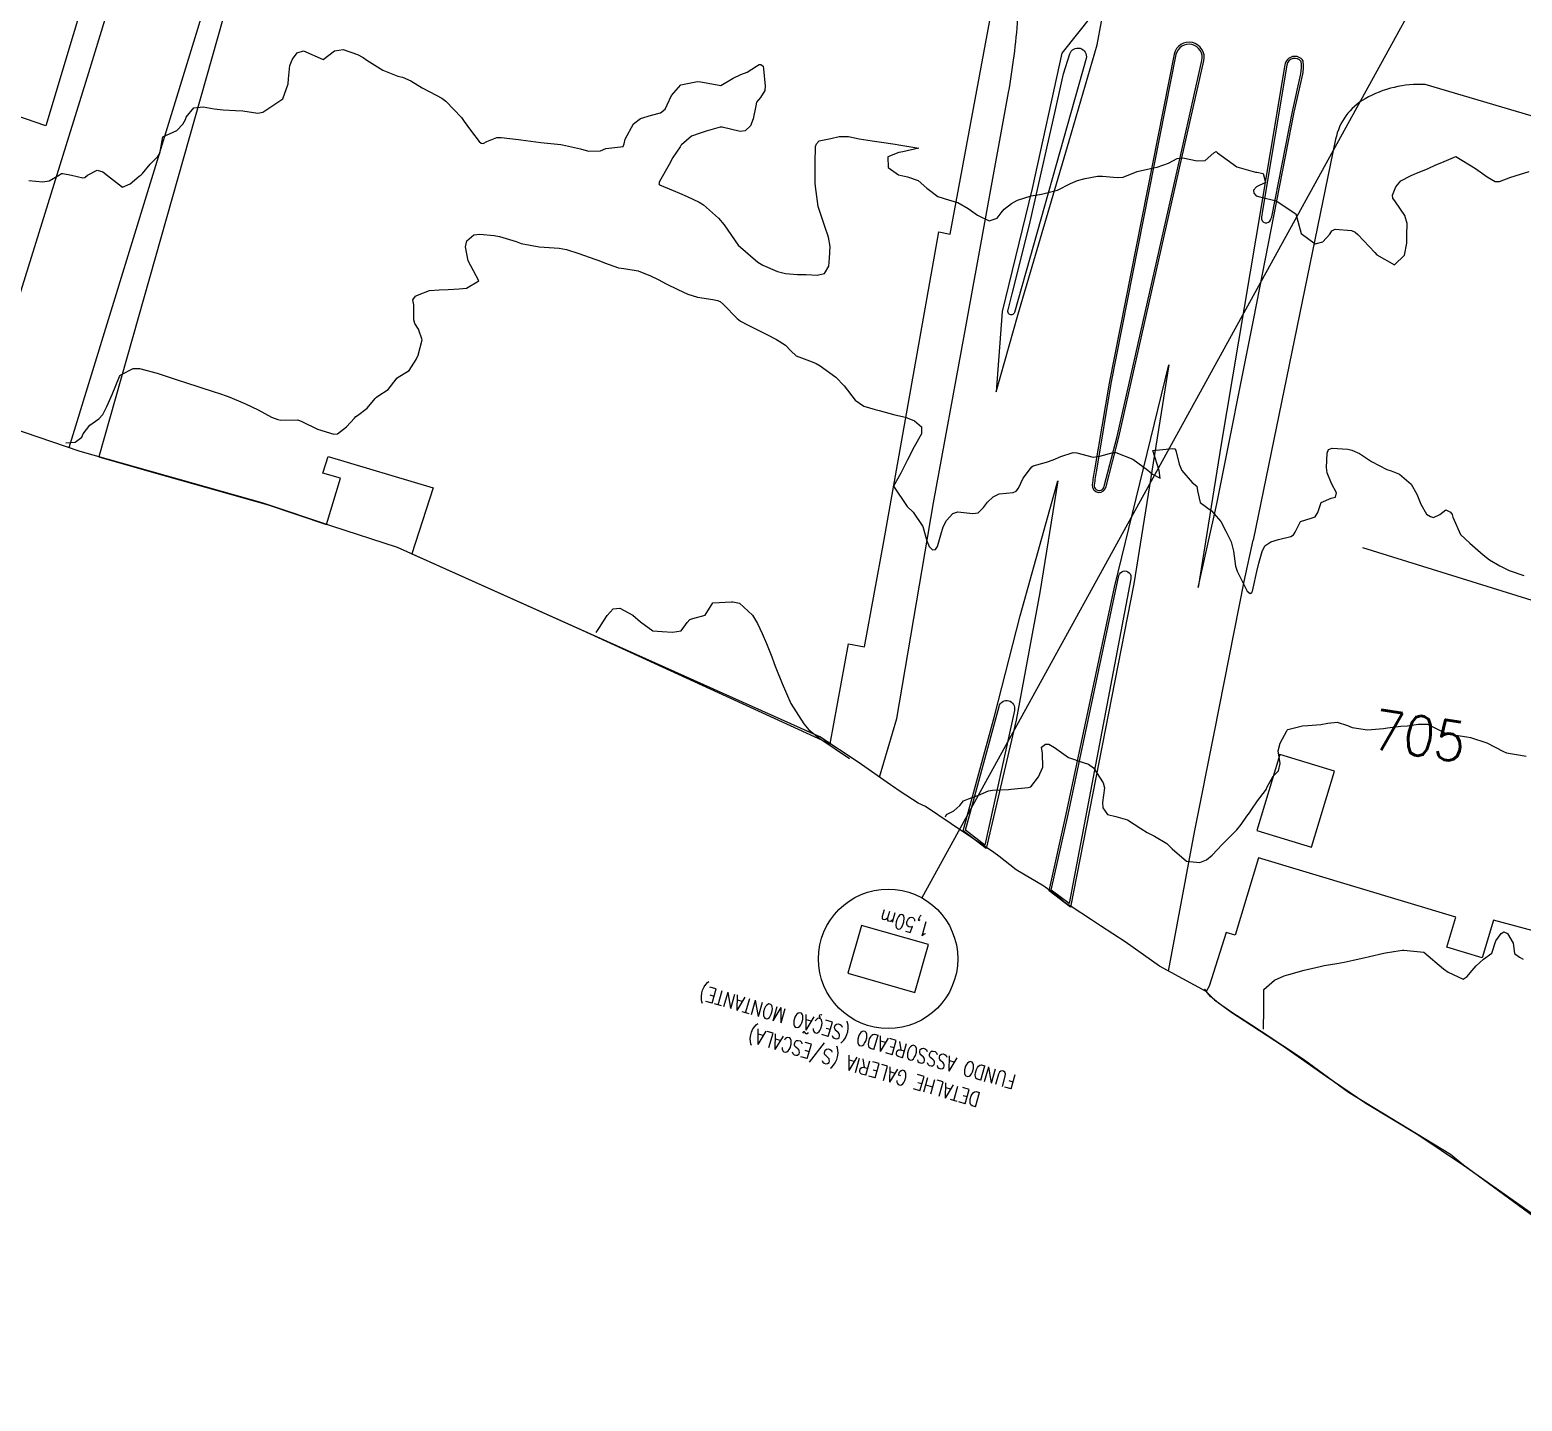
# Model space of a CAD drawing. Header units: metres. Extents: x 286371 to 293043, y 7462578 to 7466404.
# Drawn here: x 288579.8 to 288729.9, y 7464867.1 to 7465004.9 of the extents above; entities that cross this region are included whole.
import ezdxf
from ezdxf.enums import TextEntityAlignment as Align

# ---------------------------------------------------------------- set-up
doc = ezdxf.new("R2010")
doc.units = ezdxf.units.M
doc.header["$MEASUREMENT"] = 0
doc.linetypes.add('CONTINUO', pattern=[0])
for name, color, linetype in [('Area', 45, 'Continuous'), ('Canteiro', 45, 'Continuous'), ('Cotas', 45, 'Continuous'), ('Curvas de Nivel 1m', 11, 'Continuous'), ('Curvas de Nivel 5m', 15, 'Continuous'), ('Edificações', 30, 'Continuous'), ('TEXTO', 45, 'Continuous'), ('Vias primárias', 230, 'Continuous')]:
    doc.layers.add(name, color=color, linetype=linetype)
doc.styles.add('ROMANS', font='romans', dxfattribs={"height": 0.2})
doc.styles.add('Style-STANDARD', font='STANDARD.shx')

msp = doc.modelspace()

# ---------------------------------------------------------------- linework, layer by layer
at = {"layer": 'Area'}
msp.add_polyline3d([(288731, 7464885.69, 713.18), (288723.95, 7464890.83, 709.48), (288722.65, 7464891.91, 709.72), (288712.41, 7464898.15, 711.3), (288707.86, 7464901.46, 711.33), (288703.63, 7464904.29, 711.73), (288703.13, 7464904.61, 710.88), (288700.68, 7464906.18, 710.55), (288699.34, 7464907.12, 710.71), (288698.52, 7464907.81, 710.74), (288697.92, 7464908.53, 710.75), (288698.1, 7464908.3, 710.77), (288693.4, 7464910.83, 705.23), (288689.95, 7464913.3, 705.26), (288687.45, 7464914.9, 705.46), (288686.55, 7464915.51, 705.39), (288684.5, 7464916.83, 705.33), (288683.94, 7464917.17, 705.35), (288683.01, 7464917.97, 706.76), (288681.76, 7464918.87, 706.97), (288678.99, 7464920.53, 705.2), (288677.26, 7464921.89, 705.24), (288676.73, 7464922.26, 704.98), (288672.46, 7464925.16, 705.04), (288669.88, 7464926.88, 704.99), (288669.14, 7464927.24, 705.01), (288667.32, 7464928.4, 704.89), (288666.54, 7464928.92, 704.71), (288666.34, 7464929.08, 704.97), (288663.11, 7464931.34, 704.69), (288659.26, 7464933.88, 715.77), (288616.8, 7464952.92, 713.22), (288610.19, 7464955.06, 704.51), (288603.29, 7464957.36, 708.3), (288584.89, 7464962.55, 703.71), (288573.68, 7464966.4, 703.65)], dxfattribs=at)
at = {"layer": 'Canteiro'}
for points in [[(288688.52, 7464969.4), (288687.05, 7464960.7, 0.01359), (288686.84, 7464959.2, 1.002328), (288687.83, 7464959.09), (288689.13, 7464964.06), (288695.7, 7464993.16), (288697.66, 7465001.86, 0.999032), (288695.05, 7465002.45)], [(288683.73, 7465000.53), (288684.37, 7465002.52, -0.952009), (288686.03, 7465002.07), (288678.82, 7464976.55, -1.115879), (288678.19, 7464976.81), (288678.6, 7464978.41), (288680.33, 7464985.35), (288682.94, 7464996.9)], [(288703.75, 7464986.77), (288703.64, 7464986.1, 0.922568), (288704.58, 7464985.87, -0.004192), (288704.68, 7464986.14), (288706.75, 7464996.72), (288707.59, 7465000.53, 0.090854), (288707.64, 7465001.75, 0.660814), (288706.19, 7465001.39)], [(288682.52, 7464918.48), (288684.21, 7464926.07), (288689.32, 7464950.09, -1.043912), (288690.5, 7464949.78), (288684.31, 7464917.14)], [(288673.89, 7464924.51), (288677.27, 7464936.95, -0.994327), (288678.81, 7464936.55), (288675.85, 7464923.01)]]:
    msp.add_lwpolyline(points, format="xyb", close=True, dxfattribs=at)
at = {"layer": 'Curvas de Nivel 1m', "flags": 128}
for points, elevation in [([(288579.74, 7464989.81), (288581.14, 7464989.65), (288581.77, 7464989.75), (288582.81, 7464990.36), (288583.02, 7464990.49), (288583.16, 7464990.51), (288584.02, 7464990.34), (288585.15, 7464990.08), (288585.37, 7464990.1), (288585.65, 7464990.32), (288586.61, 7464990.85), (288587.16, 7464990.68), (288587.63, 7464990.29), (288589.14, 7464989.14), (288589.94, 7464989.46), (288590.84, 7464990.24), (288591.02, 7464990.37), (288591.16, 7464990.51), (288591.95, 7464991.44), (288592.72, 7464992.21), (288592.89, 7464992.51), (288593.21, 7464994.2), (288594.6, 7464994.81), (288595.23, 7464995.45), (288595.48, 7464995.93), (288595.57, 7464996.17), (288596.33, 7464997.09), (288597.26, 7464997.21), (288598.37, 7464997.01), (288599.26, 7464996.89), (288600.51, 7464996.84), (288601.25, 7464996.79), (288602.75, 7464996.57), (288603.25, 7464996.65), (288605.27, 7464998.01), (288605.8, 7464999.51), (288605.84, 7465000.01), (288605.99, 7465001.34), (288606.23, 7465002), (288606.71, 7465002.63), (288607.35, 7465002.84), (288609.33, 7465001.95), (288610.46, 7465002.83), (288611.35, 7465002.95), (288612.79, 7465002.46), (288613.34, 7465002.17), (288613.7, 7465001.89), (288615.31, 7465000.88), (288616.84, 7465000.3), (288617.3, 7465000.18), (288618.13, 7464999.82), (288619.28, 7464999.12), (288620.67, 7464998.38), (288621.27, 7464998.06), (288621.67, 7464997.77), (288623.24, 7464996.12), (288623.51, 7464995.74), (288624.24, 7464994.71), (288625.02, 7464993.72), (288625.2, 7464993.55), (288625.4, 7464993.51), (288625.77, 7464993.71), (288626.77, 7464994.13), (288627.21, 7464994.13), (288628.95, 7464993.92), (288629.21, 7464993.9), (288631.2, 7464993.62), (288633.2, 7464993.42), (288633.4, 7464993.4), (288635.2, 7464992.98), (288636.01, 7464992.74), (288637.19, 7464992.78), (288637.73, 7464993), (288639.2, 7464993.18), (288639.49, 7464993.21), (288639.58, 7464993.5), (288639.68, 7464993.96), (288640.52, 7464995.48), (288641.24, 7464996.04), (288642.34, 7464996.35), (288643.25, 7464996.61), (288643.72, 7464996.96), (288643.9, 7464997.42), (288644.35, 7464998.35), (288645.29, 7464999.4), (288646.94, 7464999.74), (288647.3, 7464999.71), (288649.29, 7464999.34), (288650.54, 7465000.1), (288651.31, 7465000.45), (288651.94, 7465000.68), (288652.89, 7465001.29), (288653.16, 7465001.45), (288653.33, 7465001.47), (288653.54, 7465001.28), (288653.59, 7465001.01), (288653.77, 7464999.28), (288653.71, 7464998.86), (288653.28, 7464998.15), (288652.89, 7464997.67), (288652.81, 7464997.29), (288652.55, 7464995.99), (288652.28, 7464995.3), (288651.76, 7464994.78), (288651.23, 7464994.72), (288649.42, 7464995.15), (288649.23, 7464995.16), (288647.83, 7464994.76), (288647.22, 7464994.57), (288646.35, 7464994.25), (288645.35, 7464993.4), (288645.29, 7464993.32), (288645.2, 7464993.19), (288644.49, 7464992.11), (288644.09, 7464991.42), (288643.15, 7464989.71), (288643.07, 7464989.45), (288643.14, 7464989.36), (288644.52, 7464988.8), (288645.13, 7464988.54), (288645.93, 7464988.2), (288647.11, 7464987.63), (288647.55, 7464987.37), (288649.08, 7464986.02), (288649.64, 7464985.34), (288651.04, 7464983.31), (288653.02, 7464981.58), (288653.52, 7464981.28), (288655.01, 7464980.67), (288655.8, 7464980.45), (288657, 7464980.36), (288657.87, 7464980.34), (288659, 7464980.3), (288659.73, 7464980.46), (288660.16, 7464981.18), (288660.22, 7464981.99), (288660.3, 7464983.18), (288660.13, 7464984.11), (288659.74, 7464985.18), (288659.1, 7464987.19), (288658.8, 7464989.2), (288658.78, 7464989.56), (288658.78, 7464991.2), (288658.78, 7464991.59), (288658.83, 7464993.2), (288658.92, 7464993.47), (288659.2, 7464993.79), (288660.35, 7464994.03), (288661.21, 7464994.22), (288662.13, 7464994.23), (288663.21, 7464994), (288664.52, 7464993.8), (288665.2, 7464993.7), (288666.82, 7464993.46), (288667.2, 7464993.4), (288669.19, 7464993.04), (288667.59, 7464992.67), (288667.19, 7464992.61), (288666.09, 7464992.18), (288666.13, 7464991.09), (288667.15, 7464990.37), (288668.05, 7464990.16), (288669.15, 7464989.8), (288670.02, 7464989.03), (288671.12, 7464988.19), (288672.3, 7464987.81), (288673.11, 7464987.58), (288674.17, 7464986.97), (288675.09, 7464986.32), (288676.28, 7464985.75), (288677.09, 7464986), (288677.47, 7464986.55), (288677.79, 7464986.91), (288678.52, 7464987.5), (288679.12, 7464987.81), (288680.51, 7464988.25), (288681.13, 7464988.37), (288681.54, 7464988.43), (288683.13, 7464988.82), (288684.45, 7464989.49), (288685.15, 7464989.81), (288685.92, 7464990.01), (288687.16, 7464990.22), (288687.68, 7464990.23), (288689.15, 7464990.09), (288689.74, 7464990.14), (288691.16, 7464990.7), (288692.78, 7464991.07), (288693.17, 7464991.13), (288694.29, 7464991.55), (288695.18, 7464992.02), (288695.74, 7464992.08), (288697.18, 7464991.78), (288697.98, 7464991.8), (288698.85, 7464992.59), (288699.08, 7464992.71), (288699.19, 7464992.62), (288699.23, 7464992.58), (288701.17, 7464991.16), (288703.06, 7464990.63), (288703.17, 7464990.63), (288703.83, 7464990.51), (288704.05, 7464989.61), (288703.14, 7464989.16), (288702.83, 7464988.83), (288702.87, 7464988.53), (288703.12, 7464988.27), (288703.47, 7464988.17), (288705.11, 7464987.76), (288707.09, 7464986.46), (288707.65, 7464984.46), (288709.05, 7464983.44), (288709.83, 7464983.65), (288710.51, 7464984.41), (288710.73, 7464984.74), (288711.07, 7464984.92), (288712.68, 7464984.77), (288713.07, 7464984.61), (288713.34, 7464984.37), (288715.04, 7464982.57), (288715.25, 7464982.34), (288717.02, 7464981.31), (288718.01, 7464982.29), (288718.25, 7464983.49), (288718.27, 7464984.29), (288718.28, 7464985.49), (288718.07, 7464986.29), (288717.11, 7464987.64), (288716.85, 7464988.04), (288716.83, 7464988.31), (288717.14, 7464989.16), (288717.66, 7464989.78), (288718.64, 7464990.28), (288719, 7464990.43), (288719.16, 7464990.5), (288720.4, 7464991.02), (288721.17, 7464991.36), (288721.79, 7464991.62), (288723.18, 7464992.21), (288725.17, 7464991.02), (288726.35, 7464990.17), (288727.15, 7464989.7), (288727.59, 7464989.7), (288728.73, 7464990.13), (288729.04, 7464990.24), (288729.16, 7464990.28), (288730.57, 7464990.69)], 703), ([(288583.45, 7464963.44), (288584.39, 7464963.52), (288585.06, 7464964.02), (288585.21, 7464964.33), (288585.87, 7464965.21), (288586.78, 7464965.86), (288587.18, 7464966.3), (288587.59, 7464967.09), (288588.1, 7464968.28), (288588.84, 7464970.11), (288588.91, 7464970.2), (288589, 7464970.26), (288590.21, 7464970.89), (288590.85, 7464970.91), (288592.63, 7464970.43), (288592.85, 7464970.36), (288593.34, 7464970.2), (288594.84, 7464969.71), (288595.5, 7464969.5), (288596.83, 7464969.07), (288598.37, 7464968.57), (288598.82, 7464968.43), (288599.76, 7464968.1), (288600.81, 7464967.67), (288601.52, 7464967.36), (288602.79, 7464966.74), (288604.13, 7464966.03), (288604.78, 7464965.78), (288605.07, 7464965.73), (288606.78, 7464965.74), (288607.19, 7464965.58), (288608.76, 7464964.8), (288610.39, 7464964.3), (288610.75, 7464964.35), (288611.66, 7464965.03), (288612.47, 7464965.91), (288612.62, 7464966.07), (288612.78, 7464966.2), (288613.75, 7464966.93), (288614.55, 7464967.88), (288614.68, 7464968.02), (288614.82, 7464968.12), (288615.87, 7464968.81), (288616.66, 7464969.85), (288616.74, 7464969.95), (288616.85, 7464970.02), (288617.96, 7464970.72), (288618.69, 7464971.82), (288618.88, 7464972.25), (288619.28, 7464973.8), (288618.92, 7464974.86), (288618.54, 7464975.42), (288618.43, 7464975.81), (288618.44, 7464977.29), (288618.34, 7464977.81), (288618.62, 7464978.16), (288618.97, 7464978.35), (288620.02, 7464978.75), (288620.98, 7464978.81), (288621.9, 7464978.85), (288622.98, 7464978.9), (288623.73, 7464978.99), (288624.99, 7464979.71), (288623.9, 7464981.73), (288623.64, 7464983.14), (288623.77, 7464983.73), (288624.46, 7464984.33), (288625.06, 7464984.4), (288626.5, 7464984.26), (288627.06, 7464984.17), (288628.71, 7464983.66), (288629.05, 7464983.52), (288629.24, 7464983.46), (288631.05, 7464983.15), (288631.55, 7464983.11), (288633.04, 7464982.99), (288633.78, 7464982.85), (288635.04, 7464982.48), (288636.65, 7464981.91), (288637.02, 7464981.77), (288637.62, 7464981.53), (288639.01, 7464981.02), (288639.54, 7464980.97), (288641, 7464980.72), (288642.22, 7464980.23), (288642.99, 7464979.85), (288643.79, 7464979.43), (288644.98, 7464978.84), (288645.99, 7464978.38), (288646.96, 7464978.06), (288648.49, 7464977.84), (288648.96, 7464977.75), (288649.24, 7464977.63), (288649.58, 7464977.35), (288650.93, 7464975.92), (288651.28, 7464975.66), (288651.99, 7464975.31), (288652.92, 7464974.84), (288653.94, 7464974.31), (288654.9, 7464973.82), (288655.79, 7464973.24), (288656.32, 7464972.67), (288656.88, 7464972.18), (288658.48, 7464971.59), (288658.87, 7464971.42), (288659.29, 7464971.19), (288660.85, 7464970.02), (288661.69, 7464969.15), (288662.81, 7464967.74), (288663.69, 7464967.12), (288664.8, 7464966.78), (288665.22, 7464966.67), (288666.79, 7464966.26), (288667.85, 7464966), (288668.77, 7464965.64), (288669.48, 7464965.03), (288669.46, 7464964.33), (288668.73, 7464963.04), (288668.05, 7464961.72), (288667.72, 7464961.06), (288667.38, 7464960.38), (288666.67, 7464959.07), (288668.03, 7464957.05), (288668.64, 7464956.46), (288669.59, 7464955.03), (288670.02, 7464953.59), (288670.23, 7464953.02), (288670.58, 7464952.68), (288670.87, 7464952.72), (288671.09, 7464953.01), (288671.41, 7464954.19), (288671.64, 7464955), (288671.99, 7464955.63), (288672.63, 7464956.35), (288673.11, 7464956.5), (288674.63, 7464956.33), (288675.17, 7464956.41), (288675.7, 7464956.94), (288676.12, 7464957.47), (288676.66, 7464958.01), (288677.28, 7464958.3), (288678.67, 7464958.45), (288678.98, 7464958.58), (288679.22, 7464958.89), (288679.7, 7464959.87), (288680.43, 7464960.87), (288680.56, 7464961.01), (288680.71, 7464961.11), (288682.05, 7464961.51), (288682.72, 7464961.74), (288683.48, 7464962.07), (288684.73, 7464962.47), (288685.09, 7464962.43), (288686.72, 7464961.99), (288687.41, 7464962.08), (288688.73, 7464962.45), (288689.01, 7464962.46), (288690.72, 7464961.81), (288692.22, 7464960.69), (288692.7, 7464960.3), (288693.46, 7464959.9), (288693.35, 7464960.67), (288692.73, 7464962.68), (288694.74, 7464962.88), (288694.93, 7464962.85), (288695.04, 7464962.65), (288695.37, 7464961.29), (288695.64, 7464960.64), (288696.69, 7464959.44), (288697.14, 7464959.07), (288697.23, 7464958.61), (288697.48, 7464957.43), (288698.64, 7464956.59), (288699.57, 7464955.52), (288700.08, 7464954.57), (288700.59, 7464953.48), (288700.83, 7464952.56), (288701.04, 7464951.04), (288701.19, 7464950.55), (288701.86, 7464949.21), (288702.22, 7464948.54), (288702.51, 7464948.31), (288702.67, 7464948.38), (288702.74, 7464948.53), (288702.81, 7464948.82), (288703.19, 7464950.52), (288703.39, 7464951.35), (288703.71, 7464952.51), (288704, 7464953.09), (288704.59, 7464953.48), (288705.36, 7464953.72), (288706.6, 7464954.03), (288706.88, 7464954.18), (288707.02, 7464954.46), (288707.56, 7464955.52), (288708.63, 7464955.88), (288709.05, 7464956.01), (288709.31, 7464956.42), (288709.64, 7464957.43), (288710.66, 7464957.88), (288711.08, 7464957.98), (288711.19, 7464958.4), (288710.68, 7464959.35), (288710.25, 7464960.41), (288710.17, 7464960.95), (288710.24, 7464962.41), (288710.38, 7464962.77), (288710.74, 7464962.9), (288712.32, 7464962.81), (288712.74, 7464962.69), (288713.5, 7464962.36), (288714.72, 7464961.57), (288716.26, 7464960.77), (288716.7, 7464960.61), (288717.52, 7464960.3), (288718.68, 7464959.28), (288719.25, 7464958.28), (288719.65, 7464957.27), (288720.23, 7464956.26), (288720.63, 7464956.03), (288720.95, 7464955.93), (288721.56, 7464956.24), (288722.18, 7464956.69), (288722.64, 7464956.48), (288722.82, 7464956.22), (288722.89, 7464955.96), (288723.66, 7464954.21), (288724.59, 7464953.34), (288725.94, 7464952.17), (288726.57, 7464951.69), (288727.62, 7464951.09), (288728.55, 7464950.62), (288730.01, 7464950.11)], 704), ([(288703.84, 7464904.5), (288703.87, 7464906.5), (288703.9, 7464908.5), (288704.97, 7464909.43), (288705.92, 7464909.86), (288706.39, 7464910), (288707.93, 7464910.44), (288709.54, 7464910.82), (288709.94, 7464910.9), (288711.23, 7464911.11), (288711.95, 7464911.24), (288712.88, 7464911.44), (288713.95, 7464911.69), (288714.49, 7464911.81), (288715.96, 7464912.15), (288716.11, 7464912.18), (288716.95, 7464912.31), (288717.82, 7464912.44), (288717.97, 7464912.45), (288719.96, 7464912.26), (288721.94, 7464910.58), (288722.42, 7464910.23), (288723.92, 7464909.53), (288724.34, 7464909.79), (288724.64, 7464910.19), (288725.24, 7464910.89), (288725.95, 7464911.54), (288726.8, 7464912.16), (288727.21, 7464913.38), (288727.74, 7464914.14), (288728, 7464914.29), (288728.39, 7464914.13), (288728.94, 7464913.16), (288729.07, 7464912.12), (288729.6, 7464911.75), (288729.96, 7464911.54)], 706)]:
    msp.add_lwpolyline(points, dxfattribs=dict(at, elevation=elevation))
at = {"layer": 'Curvas de Nivel 5m', "elevation": 705, "flags": 128}
for points in [[(288636.77, 7464944.37), (288637.09, 7464944.89), (288637.5, 7464945.52), (288637.89, 7464946.1), (288638.48, 7464946.75), (288639.16, 7464946.82), (288640.47, 7464946.13), (288641.21, 7464945.46), (288642.45, 7464944.54), (288643.41, 7464944.47), (288644.45, 7464944.4), (288645.31, 7464944.54), (288645.93, 7464945.39), (288646.17, 7464945.69), (288646.47, 7464945.78), (288647.71, 7464946.13), (288648.49, 7464947.35), (288650.37, 7464947.46), (288650.5, 7464947.46), (288651.17, 7464947.31), (288652.48, 7464946.13), (288652.97, 7464945.29), (288653.45, 7464944.28), (288653.9, 7464943.27), (288654.41, 7464941.93), (288654.65, 7464941.26), (288654.82, 7464940.84), (288655.48, 7464939.25), (288656.34, 7464937.23), (288657.65, 7464935.21), (288658.14, 7464934.6), (288659.26, 7464933.71), (288662.25, 7464931.71)], [(288671.88, 7464925.85), (288672, 7464926.08), (288672.71, 7464926.45), (288673.32, 7464926.98), (288673.71, 7464927.45), (288674.19, 7464927.67), (288675.14, 7464928.01), (288676.21, 7464928.46), (288676.62, 7464928.52), (288678.21, 7464928.59), (288678.47, 7464928.64), (288680.21, 7464928.81), (288680.46, 7464928.87), (288681.24, 7464929.87), (288681.68, 7464930.85), (288681.65, 7464932.23), (288681.52, 7464932.85), (288681.95, 7464933.16), (288682.28, 7464933.16), (288682.85, 7464932.83), (288684.26, 7464931.82), (288685.73, 7464931.3), (288686.25, 7464931.15), (288686.76, 7464930.77), (288687.72, 7464929.26), (288687.86, 7464928.75), (288687.66, 7464927.28), (288687.69, 7464926.75), (288688.17, 7464926.08), (288689, 7464925.9), (288690.17, 7464925.55), (288691.51, 7464924.69), (288692.15, 7464924.29), (288692.89, 7464923.92), (288694.13, 7464923.16), (288694.66, 7464922.65), (288696.11, 7464921.38), (288697.44, 7464921.27), (288698.11, 7464921.53), (288698.7, 7464922), (288699.24, 7464922.58), (288699.67, 7464923.03), (288700.14, 7464923.52), (288700.66, 7464924.04), (288701.18, 7464924.55), (288701.61, 7464925.09), (288702.17, 7464925.92), (288702.44, 7464926.27), (288702.61, 7464926.53), (288703.26, 7464927.46), (288704.06, 7464928.51), (288704.12, 7464928.6), (288704.22, 7464928.87), (288704.81, 7464929.93), (288705.35, 7464930.49), (288705.54, 7464931.2), (288705.31, 7464932.49), (288705.51, 7464933.27), (288706.18, 7464934.48), (288706.23, 7464934.55), (288706.31, 7464934.62), (288707.76, 7464935.01), (288708.31, 7464935.03), (288709.62, 7464935.12), (288710.32, 7464935.26), (288711.27, 7464935.35), (288712.31, 7464935.02), (288712.76, 7464934.83), (288714.31, 7464934.6), (288715.91, 7464934.72), (288716.31, 7464934.79), (288717.66, 7464934.95), (288718.31, 7464935), (288719.4, 7464935.18), (288720.32, 7464935.15), (288722.21, 7464934.23), (288722.3, 7464934.2), (288722.33, 7464934.19), (288724.3, 7464933.89), (288724.67, 7464933.82), (288726.29, 7464933.28), (288727.98, 7464932.43), (288728.27, 7464932.29), (288729.29, 7464932.12), (288730.26, 7464931.96)]]:
    msp.add_lwpolyline(points, dxfattribs=at)
at = {"layer": 'Edificações'}
for points in [[(288582.34, 7465038.02), (288591.18, 7465035.07), (288592.53, 7465032.24), (288581.46, 7464995.28), (288570.22, 7464999.15)], [(288705.49, 7464932.11), (288703.17, 7464924.47), (288708.69, 7464922.8), (288711, 7464930.43)]]:
    msp.add_lwpolyline(points, close=True, dxfattribs=at)
for points in [[(288603.79, 7465022.11), (288586.76, 7464962.03), (288592.28, 7464960.47), (288603.8, 7464957.19), (288609.67, 7464955.23), (288611.08, 7464959.87), (288609.29, 7464960.39), (288609.84, 7464962.05), (288620.37, 7464958.91), (288618.23, 7464952.28), (288619.08, 7464951.9), (288635.35, 7464944.6), (288660.3, 7464933.2), (288662.14, 7464943.24), (288663.75, 7464942.94), (288665.68, 7464953.51), (288671.22, 7464984.63), (288672.37, 7464984.39), (288676.33, 7465005.88)], [(288713.79, 7464952.92), (288741.82, 7464944.2)], [(288734.57, 7464913.42), (288726.97, 7464915.47), (288725.83, 7464911.68), (288722.27, 7464912.75), (288723.18, 7464915.78), (288703.35, 7464921.74), (288701.01, 7464913.95), (288700.11, 7464914.24), (288698.39, 7464908.84), (288698.1, 7464908.3), (288698.93, 7464907.47), (288700.68, 7464906.18), (288701.91, 7464905.39), (288705.75, 7464902.88), (288710.14, 7464899.8), (288714.14, 7464897.09), (288719.36, 7464893.92), (288723.95, 7464890.83), (288733.38, 7464884.22)]]:
    msp.add_lwpolyline(points, dxfattribs=at)
at = {"layer": 'TEXTO', "linetype": 'CONTINUO'}
msp.add_polyline3d([(288766.12, 7465093.2, 0), (288669.49, 7464917.71, 0)], dxfattribs=at)
msp.add_polyline3d([(288670.17, 7464913.01, 0), (288663.44, 7464914.94, 0), (288662.06, 7464910.14, 0), (288668.79, 7464908.21, 0), (288670.17, 7464913.01, 0)], close=True, dxfattribs=at)
msp.add_circle((288666.12, 7464911.58), 7, dxfattribs=at)
at = {"layer": 'Vias primárias'}
for points in [[(288487, 7464992.86), (288493.28, 7465013.17), (288504.49, 7465048.87), (288508.11, 7465060.69, -0.448473), (288511.4, 7465062.2), (288594.46, 7465035.95, -0.226596), (288595.29, 7465032.9), (288594.84, 7465030.41), (288585.73, 7465000.62), (288574.94, 7464965.97)], [(288665.26, 7464929.84), (288667, 7464935.72), (288670.69, 7464957.4), (288673.79, 7464974.37), (288678.22, 7464998.64, 0.028172), (288679.15, 7465006.07, 0.292533), (288675.35, 7465013.01), (288607.77, 7465031.91, 0.287132), (288603.92, 7465028.58), (288583.76, 7464962.94)], [(288746.71, 7464874.06), (288769.42, 7464867.37, 0.379545), (288776.46, 7464870.68), (288786.12, 7464900.88), (288801.34, 7464952.84), (288806.02, 7464969.56, 0.20226), (288805.84, 7464971.12), (288803.93, 7464974.49), (288803.06, 7464974.79), (288773.15, 7464983.78), (288720.11, 7464999.45, 0.142573), (288714.06, 7464998.01, 0.216136), (288711.1, 7464993.95), (288702.8, 7464953.65)]]:
    msp.add_lwpolyline(points, format="xyb", dxfattribs=at)
for points in [[(288676.98, 7464968.55), (288679.15, 7464976.27), (288684.31, 7464993.78), (288687.12, 7465003.43), (288688, 7465008.17), (288686.6, 7465006.39), (288683.59, 7465002.58), (288680.58, 7464988.99), (288677.57, 7464976.62)], [(288690.81, 7464949.26), (288684.45, 7464916.79), (288682.3, 7464918.4), (288684.01, 7464926.11), (288688.87, 7464948.94), (288694.35, 7464971.29)], [(288678.98, 7464935.58), (288675.98, 7464922.66), (288673.67, 7464924.43), (288676.8, 7464935.98), (288679.39, 7464946.06), (288683.16, 7464959.63), (288681.36, 7464948.38)]]:
    msp.add_lwpolyline(points, close=True, dxfattribs=at)
for points in [[(288688.32, 7464969.43), (288686.85, 7464960.73, 0.01359), (288686.64, 7464959.23, 0.990864), (288688.02, 7464959.06), (288689.32, 7464964.02), (288695.89, 7464993.12), (288697.86, 7465001.82, 1), (288694.86, 7465002.5)], [(288705.99, 7465001.42), (288703.09, 7464983.99), (288699.6, 7464963.29), (288697.27, 7464948.9), (288699.16, 7464957.3), (288702.89, 7464975.92), (288706.94, 7464996.68), (288707.79, 7465000.48, 0.094313), (288707.83, 7465001.83, 0.679648)]]:
    msp.add_lwpolyline(points, format="xyb", close=True, dxfattribs=at)
at = {"layer": 'Vias primárias', "elevation": 706.29}
msp.add_lwpolyline([(288694.3, 7464910.34), (288696.92, 7464924.32), (288698.93, 7464934.4), (288701.91, 7464949.49), (288702.8, 7464953.65)], dxfattribs=at)

# ---------------------------------------------------------------- texts
at = {"layer": 'Cotas', "style": 'Style-STANDARD'}
msp.add_text('705', height=4, rotation=351.2386, dxfattribs=at).set_placement((288719.53, 7464933.99, 705), align=Align.MIDDLE_CENTER)
at = {"layer": 'TEXTO', "style": 'ROMANS', "width": 0.8}
for s, p in [('1,50m', (288670.49, 7464915.18)), ('FUNDO ASSSOREADO (SEÇÃO MONTANTE)', (288679.1, 7464899.89)), ('DETALHE GALERIA (S/ESCALA)', (288675.51, 7464898.1))]:
    msp.add_text(s, height=1.5, rotation=164, dxfattribs=at).set_placement(p)

doc.saveas('drawing.dxf')
